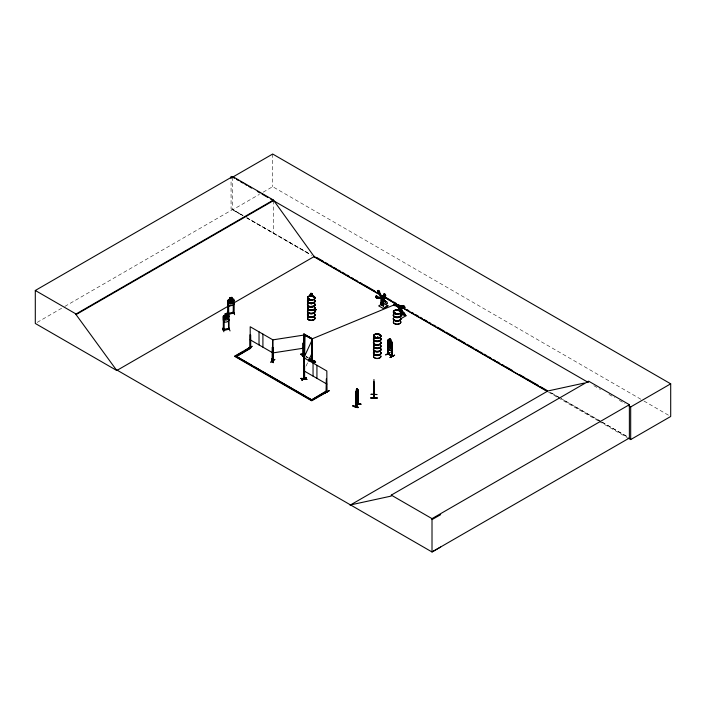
<?xml version="1.0" encoding="UTF-8"?>
<svg xmlns="http://www.w3.org/2000/svg" width="706" height="706" viewBox="0 0 706 706"><rect width="100%" height="100%" fill="white"/><g stroke="black" fill="none" stroke-linecap="round" stroke-linejoin="round"><path stroke-width="0.53" stroke-dasharray="3.53 2.65" d="M306.086 366.026L307.922 362.063M37.206 322.368L63.884 306.96M64.837 306.413L232.662 209.514L243.085 215.533M232.662 177.135L232.662 209.788L259.349 194.388M263.153 192.182L272.684 186.684L643.016 400.496M310.781 304.454L312.458 305.407M242.943 215.612L231.065 208.782L231.065 179.642M246.747 217.801L309.404 253.833L246.879 217.722M560.237 398.078L549.798 392.068L560.211 398.087M601.062 421.553L561.191 398.616L600.956 421.614M602.006 422.091L627.643 436.837M643.978 401.043L670.7 416.478M593.843 385.661L600.453 389.474M608.951 394.38L614.626 397.654M619.347 400.381L625.013 403.655M601.9 422.153L627.484 436.926M232.662 209.788L243.085 215.807M246.879 217.995L311.62 255.369M548.527 392.148L557.122 397.116M558.084 397.663L598.203 420.829M599.156 421.385L626.857 437.376M306.236 356.451L308.125 357.536M306.236 356.857L308.125 357.942M305.857 356.548L307.604 357.571M273.407 200.654L273.407 233.307M272.684 154.032L272.684 186.684M377.198 336.938A3.795 2.189 0 0 1 378.178 337.009M377.198 336.762A3.733 2.153 0 0 1 378.169 336.833"/><path stroke-width="1.06" d="M381.972 303.201C382.908 297.861 380.613 295.788 381.134 302.786A1.333 0.777 59.5 0 0 380.887 304.286A1.333 0.777 59.5 0 0 382.343 305.107A1.333 0.777 59.5 0 0 382.087 303.324L382.087 298.691M399.375 307.525C399.552 309.396 399.146 306.492 399.949 307.745M377.789 297.888A1.333 0.777 59.5 0 1 376.501 297.941A1.333 0.777 59.5 0 1 376.051 296.096A1.333 0.777 59.5 0 1 377.498 296.688L381.275 297.561L381.496 298.462L377.675 297.958A1.333 0.777 59.5 0 1 376.386 298.011A1.333 0.777 59.5 0 1 375.936 296.167A1.333 0.777 59.5 0 1 377.383 296.758M303.933 378.248L303.765 378.954L303.783 357.924L312.061 340.08M304.454 366.185L304.498 379.272L304.012 379.025L304.304 378.469L304.462 379.281L304.604 366.096L304.074 365.964L304.604 366.096M312.308 361.093L311.911 361.419L311.981 338.933L304.983 334.838L304.542 356.274L304.542 334.935L311.725 339.083L311.911 360.942M306.757 379.184C295.011 376.898 303.783 379.925 306.748 379.422M394.707 305.248L398.449 307.234L394.945 305.036M352.912 405.826C364.058 407.918 355.303 408.492 352.929 405.782M358.348 407.494L352.912 406.003L358.366 407.512M309.793 299.335L309.237 298.859L309.051 299.441M309.775 299.203L309.237 299.432M304.489 336.418L304.515 337.239L304.586 336.374M313.137 296.935L313.579 296.838M304.489 345.684L304.498 345.172L304.489 345.843M304.489 353.618L304.604 353.3M374.639 337.344L375.795 337.344L375.31 337.389M375.124 337.389L375.31 336.983M379.404 335.121L379.449 334.644L379.237 335.094M394.628 313.517L395.131 313.058M395.413 313.358L394.839 313.464L395.131 312.952M394.742 313.517L395.413 313.64L395.219 312.987M395.536 313.588L395.484 313.358M399.155 310.931L399.64 310.931M399.172 310.975L399.525 310.755M374.215 397.955L373.951 381.505M399.923 308.681L402.888 313.279A1.333 0.768 60 0 0 403.894 315.061A1.333 0.768 60 0 0 404.741 314.196A1.333 0.768 60 0 0 403.444 312.723M394.345 304.63C394.275 302.397 392.448 306.51 394.257 304.807M358.242 403.258L355.533 406.727L355.524 392.686L357.21 388.476L356.318 389.491L356.38 391.115M355.55 392.712L355.842 391.786M381.84 298.788L382.175 298.064L385.882 301.533A1.333 0.777 59.5 0 1 387.294 302.583A1.333 0.777 59.5 0 1 386.844 303.915A1.333 0.777 59.5 0 1 385.555 302.406L381.84 298.788L385.67 302.336M387.947 344.246L388.379 346.09L391.645 347.979L392.077 346.62M391.645 347.979L392.165 346.628M388.335 349.241L387.903 347.396L388.291 349.267L391.636 351.111L392.033 345.49L390.674 344.131L391.371 345.066L391.371 348.067L390.665 348.958L389.359 348.217L388.653 346.531L388.653 343.531L389.359 343.39M391.636 351.111L392.077 349.814M389.994 342.331L391.265 341.783L390.383 343.125L391.3 345.561L390.1 343.31C389.527 345.499 387.929 343.743 389.809 342.781L388.935 340.442L390.083 342.578M226.114 317.153L227.8 315.494L226.582 317.506L227.853 319.236L226.202 317.903L224.534 319.686L225.788 317.603L224.587 315.926L226.079 317.144M228.762 305.91L233.245 305.257L233.915 303.606L233.262 305.301L228.762 305.91L228.17 304.392M228.382 321.309L229.009 319.633M229.088 319.668L228.426 321.354C222.708 323.869 223.017 320.383 223.387 316.12L223.934 315.45L228.409 314.876M356.353 391.115L356.027 406.532L355.833 405.932M355.577 406.206L358.066 403.514L357.827 403.885M356.009 406.029L355.806 406.435M355.806 393.374L355.745 406.806L358.242 403.7L358.057 390.586L357.827 403.929L358.004 403.152M273.328 360.431L272.242 360.175L272.816 360.537M272.445 360.086C271.607 361.498 274.025 360.457 272.684 361.013L272.692 339.886L303.598 335.112L303.712 356.212L303.986 333.973L312.281 338.765L312.149 361.446L312.167 338.827M303.924 365.558L303.871 378.654L304.136 378.187M309.281 360.625L315.167 361.313L309.29 360.351M312.017 361.075L311.884 360.863M271.836 359.027L273.451 362.628L271.863 359.01M271.81 359.248L273.399 362.584M273.134 362.663L271.572 359.301M390.083 352.576L385.661 354.933M248.75 348.437L252.183 346.267L247.965 348.729M301.956 380.128L306.166 377.666M308.381 361.075L312.061 353.141M227.297 312.317L228.426 315.732M223.89 331.785L222.478 328.149M228.673 315.688L227.306 312.114L228.056 314.929M228.012 313.508L228.665 313.42L228.709 314.011L228.603 300.835L228.073 300.915L228.056 314.099L228.153 300.05L228.762 299.388L233.236 298.815L233.915 299.291L233.783 313.332M228.012 313.985L233.854 313.182M233.898 312.829L233.377 312.917C233.412 314.329 232.759 312.096 233.854 312.705M250.48 347.608L249.995 347.352L250.48 347.74M250.559 347.934L250.577 334.909L250.656 348.287L236.519 356.451L234.869 356.045L249.827 347.405L250.656 347.881L236.519 356.451M272.304 360.713L272.869 360.819M304.657 378.69L304.171 378.442M326.269 391.415L326.666 391.618M234.869 356.451L311.69 400.805L326.657 392.165L326.454 378.725L326.251 391.865L326.896 392.006L326.843 371.003L304.215 357.942L304.657 379.166M387.903 347.449L387.991 339.913L387.912 353.927L388.071 353.344L388.397 353.838M391.759 355.674L392.324 355.771L388.547 353.75M391.689 356.106L392.324 356.248L391.883 342.966L391.759 356.151M312.167 346.831L311.655 346.611M309.643 299.485L308.672 299.335M309.546 299.362L308.981 299.115M375.468 337.336L374.868 337.3M383.667 296.917L385.829 297.879L383.737 299.115L382.273 298.294L379.59 292.575A1.333 0.777 59.5 0 0 378.945 290.713A1.333 0.777 59.5 0 0 377.763 291.031A1.333 0.777 59.5 0 0 378.813 292.778L381.196 297.632L381.769 297.473L379.519 292.663A1.333 0.777 59.5 0 0 378.831 290.784A1.333 0.777 59.5 0 0 377.648 291.101A1.333 0.777 59.5 0 0 378.698 292.849L378.945 292.822M303.659 355.621L303.068 355.974M303.598 356.248L304.798 357.774L303.977 356.071M355.798 391.804L358.013 389.686M357.765 389.447L357.183 390.171L357.148 388.459M355.798 398.175L357.704 395.81L358.039 393.939L357.721 395.837L355.833 398.272L355.55 397.028M355.453 402.641L361.04 404.194L355.586 402.711M357.801 403.62L356.027 406.118M228.073 313.499L233.201 312.793M223.29 329.984L223.767 329.623M223.237 330.029L228.947 329.217M223.873 330.064L223.767 316.897L223.237 316.968L223.82 317.012L223.767 330.099M228.426 329.323L229.062 328.881M229.062 329.358L228.885 328.749L223.749 329.473M228.806 299.476L228.232 300.094L228.232 304.374M223.952 315.485L223.325 316.103L223.299 330.179L229.009 329.367L229.088 315.353L228.391 314.841M403.338 312.732L403.558 312.652A1.333 0.768 60 0 1 404.856 314.135A1.333 0.768 60 0 1 404.008 314.991A1.333 0.768 60 0 1 403.011 313.217L399.808 308.743L400.337 308.257L403.453 312.67L400.337 308.257M382.228 298.267L381.531 297.526L383.87 294.993A1.333 0.777 59.5 0 1 384.505 293.855A1.333 0.777 59.5 0 1 385.688 295.505A1.333 0.777 59.5 0 1 384.638 296.07L384.523 296.141A1.333 0.777 59.5 0 0 385.573 295.576A1.333 0.777 59.5 0 0 384.391 293.925A1.333 0.777 59.5 0 0 383.755 295.064L383.932 295.161M382.114 298.338L384.514 295.964M382.175 298.064L385.961 301.462M387.947 339.939L388.432 339.595L392.121 342.339L392.165 356.353L387.965 353.935M387.903 343.09L388.353 342.772C390.365 344.802 388.238 339.586 390.674 342.525M377.798 297.747L381.496 298.462M380.816 297.464L382.917 296.229L381.514 297.394M383.023 297.297L383.023 296.141L384.62 296.299L384.62 297.455L382.617 296.379M378.822 292.884L381.275 297.561M381.972 296.758L383.976 297.835L383.976 296.679L384.62 296.299M381.619 298.559L381.734 299.035M383.57 298.082L382.926 298.453L382.926 297.297L383.57 296.917L383.57 298.082L382.617 297.544M383.976 297.835L384.849 297.323M381.258 302.795L381.372 298.285M387.868 305.857L383.217 303.165L378.672 305.91L383.314 308.531L387.868 305.786L383.314 308.531M388.353 342.772L391.627 344.625M399.958 308.778L398.308 307.587L398.299 306.845L399.808 308.743M400.673 308.628L402.146 307.763L404 307.816L400.514 308.743M250.048 347.89L250.048 334.776L250.577 334.909M272.287 347.617L272.816 347.749L272.287 347.617L272.287 360.731M270.716 362.09L274.916 359.398L270.919 362.24M301.991 380.19L306.21 377.454L301.991 379.916M326.304 391.918L326.454 378.725M326.26 391.503L326.463 391.283M324.707 393.304C327.646 391.036 333.541 388.679 324.734 393.074M117.302 370.271L116.843 370.544L35.3 323.463L35.3 290.475L232.662 176.526L273.407 200.045L314.152 256.56L382.705 296.141M232.662 176.526L232.662 177.135L272.684 154.032L670.7 383.826L670.7 416.478L630.679 439.582L627.819 437.923M35.3 290.475L76.045 313.993L273.407 200.045M440.65 547.044L432.01 551.968L117.249 370.244L116.781 370.509L76.045 314.602L273.407 200.654M116.781 370.509L229.494 305.433M233.298 303.245L314.611 256.296M311.028 294.896L311.028 293.29L312.423 294.093L312.423 295.708M309.634 294.676L310.084 294.349L313.817 297.076M312.379 294.12L310.984 293.317M236.634 355.436L243.235 351.623M245.114 350.538L249.827 347.405M314.311 310.561L316.032 309.616L314.541 310.967M314.311 310.825L316.032 309.802M314.364 310.825L316.032 309.599M303.801 334.079L312.281 338.765M304.471 356.786L300.703 354.2L301.524 353.724L303.412 354.818M303.801 356.062L303.986 333.973M399.375 307.931L399.022 307.595M399.852 307.595L400.381 308.425L403.558 307.763A1.333 0.768 60 0 0 404.856 307.781A1.333 0.768 60 0 0 404.008 305.945A1.333 0.768 60 0 0 403.002 306.563L402.888 306.633A1.333 0.768 60 0 1 403.894 306.007A1.333 0.768 60 0 1 404.741 307.851A1.333 0.768 60 0 1 403.444 307.834L400.267 308.496L399.852 307.595L403.038 306.722M401.732 306.845L400.143 306.678L401.732 306.845L401.732 308.001M402.791 306.236L401.202 306.06L402.791 306.236L402.791 307.392M309.184 359.098L315.661 362.302L314.841 362.778L309.184 359.513M406.038 315.732L401.44 313.085L406.038 315.732L401.44 318.388M390.78 340.945L390.727 339.365L389.341 338.562L390.727 339.365L391.38 341.933L391.38 344.934L390.683 345.816L389.385 345.066L388.688 343.381L388.688 340.38L389.385 340.248L389.43 338.615M388.503 341.007C387.479 340.292 389.394 342.251 388.503 343.187M391.627 341.492L392.165 342.313M392.271 343.187L391.742 343.045M388.503 347.537L388.265 354.156L388.547 353.618M234.869 356.045L311.69 400.399L326.657 391.759L325.828 391.283L311.69 399.852L325.828 391.689L326.737 392.112M391.839 355.656L388.106 353.812M390.144 357.289L394.592 355.197L390.18 357.536M390.118 357.536L394.592 355.224M350.07 505.196L547.9 390.974L584.347 383.049M350.529 504.922L391.274 496.062L391.274 495.118L588.636 381.169L629.381 404.688L629.381 438.02L432.01 551.968L432.01 518.636L629.381 404.688M588.636 382.114L588.177 382.387L270.566 199.013M628.79 405.835L630.679 406.93L670.7 383.826M432.01 519.59L440.65 514.665M304.604 335.05L311.981 338.933M311.699 347.061L311.734 346.584M311.699 347.943L311.823 346.902M311.981 360.131L309.855 359.319M313.19 296.705L313.34 296.732M304.498 336.709L304.604 336.744M304.498 353.265L304.498 353.582M375.627 337.583L374.754 337.45M312.096 338.871L393.427 305.168M404 307.816L399.931 309.06L399.64 305.557L401.114 306.148L399.931 305.724L399.931 309.06L403.029 307.251L404 307.816L400.514 308.672M272.657 360.863L273.266 360.916L273.266 347.855L272.692 347.829L273.266 347.855M303.598 355.771L303.068 355.842M223.255 329.543L228.373 328.987M381.081 297.703L381.655 297.544M304.542 356.274L303.889 356.115M310.331 295.143L311.028 295.011L311.028 293.29M391.839 355.524L392.095 356.327M303.077 343.125L303.139 356.336L303.077 343.125L303.598 343.045M302.971 354.438L304.533 357.774M273.328 360.572L272.604 360.413M303.571 355.621L303.015 356.195L303.651 356.221M272.692 352.947L303.598 348.173M230.068 297.605L231.983 297.341L231.939 299.053L232.892 299.459L232.892 302.45L231.939 303.871L230.147 304.118L229.194 302.962L229.194 299.962L230.147 299.291L230.085 297.641L230.068 299.212M230.147 297.685L231.939 297.447M233.262 300.2L233.836 300.244L233.262 300.2L233.245 313.393M233.183 311.284L234.604 314.673M225.24 313.667L227.173 313.438L227.103 315.105L228.064 315.511L228.064 318.512L227.103 319.933L225.32 320.171L224.358 319.015L224.358 316.014L225.32 315.353L225.24 313.667L225.249 315.308M228.426 316.262L229.009 316.306L228.426 316.262L228.55 329.446M228.665 327.549L230.032 330.911M228.576 313.411L233.201 312.935M233.765 313.182L228.188 314.099M250.401 348.058L250.348 347.581M272.384 360.572L272.428 347.529M326.657 392.112L326.26 391.848L326.896 392.006M388.185 353.379L388.397 353.706M388.326 354.156L388.353 341.095M358.021 404.008L358.039 389.624M273.143 360.792L273.213 347.74M383.623 306.069L383.023 305.733L383.623 306.069L383.614 299.812M401.793 308.107L401.202 308.107L401.202 315.997L401.793 315.997L401.793 307.763M401.202 315.653L401.793 315.653M373.951 379.501L373.889 397.919M371.056 394.327L377.057 394.53L371.056 394.257M371.056 397.769L377.057 397.716L377.057 398.184M371.056 397.99L377.057 397.946M371.056 398.175L377.057 398.131M357.121 390.153L357.121 394.981L356.353 395.942L355.939 395.166M381.372 302.724L381.258 302.715A1.333 0.777 59.5 0 0 381.002 304.215A1.333 0.777 59.5 0 0 382.458 305.036A1.333 0.777 59.5 0 0 382.211 303.253L382.087 303.13M309.29 360.528L315.105 361.419M402.526 307.895L404 308.151M355.48 402.835L360.916 404.291M304.392 378.76L304.074 378.601M326.631 392.077L326.543 391.309M272.745 361.004L272.816 339.815L250.189 326.754L250.259 347.767M383.023 296.141L383.976 296.679M381.972 298.753L381.258 298.356A1.165 0.68 59.5 0 0 381.637 298.815M388.371 349.214L391.609 351.041M232.662 177.135L234.56 178.23M236.457 179.324L238.354 180.418M240.243 181.513L243.085 183.154M244.982 184.248L246.879 185.343M248.777 186.437L251.618 188.078M257.302 191.361L260.143 193.003M262.041 194.097L267.724 197.371M316.517 257.39L323.18 261.238M325.087 262.341L327.946 263.991M329.843 265.085L331.749 266.188M333.656 267.283L336.515 268.933M338.421 270.036L340.318 271.139M342.225 272.234L345.084 273.884M346.99 274.987L348.888 276.081M351.747 277.732L353.653 278.835M355.559 279.929L357.457 281.032M360.316 282.682L362.222 283.777M364.128 284.88L374.604 290.925M377.454 292.575L379.36 293.678M386.023 297.526L391.742 300.818M393.639 301.921L396.498 303.571M398.405 304.665L400.311 305.769M406.974 309.616L408.88 310.719M411.73 312.361L413.637 313.464M415.543 314.567L418.402 316.217M420.308 317.312L422.206 318.415M424.112 319.509L426.971 321.159M428.877 322.263L430.775 323.357M433.634 325.007L435.54 326.11M437.446 327.205L444.109 331.052M446.015 332.155L456.491 338.2M458.388 339.304L465.06 343.151M466.957 344.246L473.629 348.102M475.526 349.196L478.386 350.847M480.292 351.95L482.198 353.044M484.104 354.147L486.955 355.798M488.861 356.892L490.767 357.995M493.618 359.645L495.524 360.74M497.43 361.843L499.336 362.937M502.195 364.587L504.093 365.69M505.999 366.785L512.662 370.641M519.334 374.489L525.043 377.781M526.95 378.884L538.378 385.476M540.275 386.579L546.947 390.427M384.611 297.244L399.843 306.033M403.655 308.231L547.432 391.248M313.526 256.472L378.487 293.978M380.402 295.082L382.308 296.185M384.223 297.288L399.508 306.113M404.282 308.866L547.574 391.601M398.299 306.845L399.464 307.384L399.349 308.195M311.028 295.54L312.326 296.291M389.88 352.506L385.873 354.818M392.271 356.23L388.115 353.847L388.115 347.317M309.069 358.083L315.661 361.887M311.893 360.122L314.717 361.754M311.725 360.422L311.611 352.929M300.703 354.2L304.471 356.38M250.189 339.815L272.816 352.876M304.215 371.003L326.843 384.064M236.642 356.53L251.813 365.284M253.71 366.379L260.355 370.218M262.244 371.312L306.828 397.046M308.725 398.14L312.511 400.328L235.689 355.983M391.274 495.118L432.01 518.636M401.114 306.492L399.64 305.557L400.681 307.251M304.092 379.069L303.986 365.893M311.028 295.523L310.596 295.382M228.603 300.835L228.073 300.915M381.161 297.632L381.381 298.532M399.931 305.724L400.143 307.834M630.679 406.93L630.679 439.582M402.146 306.607L402.146 307.763M391.883 350.582L391.883 356.027M389.385 338.527L389.385 340.248M388.115 340.786L388.115 342.966M385.829 297.879L383.737 299.115M383.023 299.812L383.031 306.077M371.056 397.716L371.056 398.184M316.932 365.284L316.932 378.345M313.049 363.043L313.049 376.104M312.326 294.146L312.326 295.761M311.611 339.145L311.611 342.331M262.914 334.097L262.914 347.158M259.023 331.855L259.023 344.916M233.792 300.129L233.792 313.349M231.065 176.403L231.065 178.565M76.045 313.993L76.045 314.602M400.726 321.459A3.751 2.162 0 0 1 397.107 324.186A3.751 2.162 0 0 1 393.489 321.459M400.717 314.964A3.733 2.153 0 0 1 397.107 317.682A3.733 2.153 0 0 1 393.498 314.964M400.717 314.364A3.733 2.153 0 0 1 397.107 317.073A3.733 2.153 0 0 1 393.498 314.364M400.717 318.574A3.733 2.153 0 0 1 397.107 321.283A3.733 2.153 0 0 1 393.498 318.574M400.77 318.353A3.795 2.189 0 0 1 397.107 321.106A3.795 2.189 0 0 1 393.445 318.353M400.77 318.168A3.795 2.189 0 0 1 397.107 320.921A3.795 2.189 0 0 1 393.445 318.168M400.717 317.965A3.733 2.153 0 0 1 397.107 320.683A3.733 2.153 0 0 1 393.498 317.965M400.77 314.744A3.795 2.189 0 0 1 397.107 317.506A3.795 2.189 0 0 1 393.445 314.744M400.77 314.558A3.795 2.189 0 0 1 397.107 317.321A3.795 2.189 0 0 1 393.445 314.558M400.726 321.583A3.751 2.162 0 0 1 397.107 324.31A3.751 2.162 0 0 1 393.489 321.583M400.761 308.204A1.165 0.671 60 0 1 399.825 308.857A1.165 0.671 60 0 1 399.287 307.066A1.165 0.671 60 0 1 400.673 307.922M380.861 342.348A3.795 2.189 0 0 1 376.704 345.084A3.795 2.189 0 0 1 373.915 341.819M380.816 342.569A3.742 2.162 0 0 1 376.713 345.269A3.742 2.162 0 0 1 373.959 342.048M380.799 345.393A3.724 2.153 0 0 1 376.713 348.076A3.724 2.153 0 0 1 373.977 344.872M380.808 345.596A3.733 2.153 0 0 1 376.713 348.287A3.733 2.153 0 0 1 373.968 345.075M380.861 338.748A3.795 2.189 0 0 1 376.704 341.483A3.795 2.189 0 0 1 373.915 338.218M380.808 341.96A3.733 2.153 0 0 1 376.713 344.66A3.733 2.153 0 0 1 373.968 341.439M380.816 338.959A3.742 2.162 0 0 1 376.713 341.66A3.742 2.162 0 0 1 373.959 338.439M380.861 342.163A3.795 2.189 0 0 1 376.704 344.899A3.795 2.189 0 0 1 373.915 341.633M380.861 338.562A3.795 2.189 0 0 1 376.704 341.298A3.795 2.189 0 0 1 373.915 338.033M380.816 338.359A3.742 2.162 0 0 1 376.713 341.06A3.742 2.162 0 0 1 373.959 337.839M380.861 352.621A3.795 2.189 0 0 1 376.704 355.356A3.795 2.189 0 0 1 373.915 352.091M380.816 352.841A3.742 2.162 0 0 1 376.713 355.542A3.742 2.162 0 0 1 373.959 352.32M380.922 356.221A3.724 2.153 0 0 1 376.236 358.295A3.724 2.153 0 0 1 373.977 355.144M380.922 346.478A3.724 2.153 0 0 1 376.236 348.561A3.724 2.153 0 0 1 373.977 345.402M380.808 355.868A3.733 2.153 0 0 1 376.713 358.56A3.733 2.153 0 0 1 373.968 355.347M380.816 345.737A3.751 2.162 0 0 1 376.713 348.446A3.751 2.162 0 0 1 373.951 345.216M380.861 349.02A3.795 2.189 0 0 1 376.704 351.756A3.795 2.189 0 0 1 373.915 348.49M380.808 352.232A3.733 2.153 0 0 1 376.713 354.933A3.733 2.153 0 0 1 373.968 351.712M380.816 349.232A3.742 2.162 0 0 1 376.713 351.932A3.742 2.162 0 0 1 373.959 348.711M380.861 352.435A3.795 2.189 0 0 1 376.704 355.171A3.795 2.189 0 0 1 373.915 351.906M380.861 348.835A3.795 2.189 0 0 1 376.704 351.57A3.795 2.189 0 0 1 373.915 348.305M380.816 348.632A3.742 2.162 0 0 1 376.713 351.332A3.742 2.162 0 0 1 373.959 348.111M314.505 303.73A3.795 2.189 0 0 1 311.214 307.013A3.795 2.189 0 0 1 307.931 303.73M314.452 303.951A3.733 2.153 0 0 1 311.214 307.189A3.733 2.153 0 0 1 307.984 303.951M314.435 306.775A3.715 2.144 0 0 1 311.214 309.996A3.715 2.144 0 0 1 307.993 306.775M314.505 300.121A3.795 2.189 0 0 1 311.214 303.404A3.795 2.189 0 0 1 307.931 300.121M314.461 303.342A3.742 2.162 0 0 1 311.214 306.589A3.742 2.162 0 0 1 307.975 303.342M314.461 300.35A3.742 2.162 0 0 1 311.214 303.589A3.742 2.162 0 0 1 307.975 300.35M314.505 303.536A3.795 2.189 0 0 1 311.214 306.828A3.795 2.189 0 0 1 307.931 303.536M314.505 299.935A3.795 2.189 0 0 1 311.214 303.218A3.795 2.189 0 0 1 307.931 299.935M314.461 299.741A3.742 2.162 0 0 1 311.214 302.98A3.742 2.162 0 0 1 307.975 299.741M314.505 314.002A3.795 2.189 0 0 1 311.214 317.285A3.795 2.189 0 0 1 307.931 314.002M314.452 314.223A3.733 2.153 0 0 1 311.214 317.462A3.733 2.153 0 0 1 307.984 314.223M314.435 317.047A3.715 2.144 0 0 1 311.214 320.268A3.715 2.144 0 0 1 307.993 317.047M314.444 307.313A3.724 2.153 0 0 1 311.214 310.534A3.724 2.153 0 0 1 307.993 307.313M314.461 317.118A3.751 2.162 0 0 1 311.214 320.356A3.751 2.162 0 0 1 307.966 317.118M314.461 317.241A3.742 2.162 0 0 1 311.214 320.48A3.742 2.162 0 0 1 307.975 317.241M314.505 310.393A3.795 2.189 0 0 1 311.214 313.676A3.795 2.189 0 0 1 307.931 310.393M314.461 313.614A3.742 2.162 0 0 1 311.214 316.862A3.742 2.162 0 0 1 307.975 313.614M314.461 310.622A3.742 2.162 0 0 1 311.214 313.861A3.742 2.162 0 0 1 307.975 310.622M314.505 313.808A3.795 2.189 0 0 1 311.214 317.1A3.795 2.189 0 0 1 307.931 313.808M314.505 310.208A3.795 2.189 0 0 1 311.214 313.49A3.795 2.189 0 0 1 307.931 310.208M314.461 310.013A3.742 2.162 0 0 1 311.214 313.252A3.742 2.162 0 0 1 307.975 310.013M381.011 297.544A1.165 0.68 59.5 0 1 381.84 297.05A1.165 0.68 59.5 0 1 382.678 298.47A1.165 0.68 59.5 0 1 381.849 298.965M356.124 392.051L356.645 393.251L356.098 395.837L356.812 393.383L357.536 394.054L356.989 392.81L357.51 390.33L356.83 392.651L356.124 392.051M300.959 378.487L306.775 379.413L300.959 378.487M394.31 305.283C395.183 307.101 395.669 302.786 394.31 305.283M384.143 296.361L384.443 296.723L384.143 296.361M402.323 306.289L402.623 306.651L402.323 306.289M391.177 348.72L389.959 346.522C389.438 348.702 387.797 347.043 389.659 346.002L388.777 343.672L389.933 345.79C390.444 343.663 392.121 345.472 390.241 346.337L391.177 348.72M232.698 303.112L232.08 303.253L231.03 301.841L229.371 303.633L230.624 301.541L229.424 299.873L230.994 301.127L232.627 299.432L231.409 301.444L232.698 303.112M356.989 388.988L356.486 390.144L356.989 388.988M357.121 390.692L356.353 391.654L356.353 394.654L357.121 393.692L357.121 390.692M309.757 295.549L310.146 295.77L309.757 295.549M231.621 297.755L230.465 297.914L230.465 298.444L231.621 298.294L231.621 297.755M231.939 299.582L230.147 299.829L230.147 302.83L231.939 302.583L231.939 299.582M226.785 313.817L225.638 313.967L225.638 314.505L226.785 314.346L226.785 313.817M227.103 315.644L225.32 315.891L225.32 318.891L227.103 318.644L227.103 315.644M383.614 297.844L383.031 298.179L383.614 297.844M390.436 342.666L389.588 342.189L390.436 343.195L390.436 342.666M390.665 344.669L389.359 343.928L389.359 346.928L390.665 347.67L390.665 344.669M312.096 294.287L311.258 293.802L312.096 294.817L312.096 294.287M390.453 339.524L389.615 339.039L390.453 340.054L390.453 339.524M390.683 341.527L389.385 340.777L389.385 343.778L390.683 344.528L390.683 341.527M395.236 313.782A3.751 2.162 0 0 0 400.858 311.911A3.751 2.162 0 0 0 395.236 310.031A3.751 2.162 0 0 0 395.236 313.782M395.245 314.073A3.724 2.153 0 0 0 400.831 312.211A3.724 2.153 0 0 0 395.245 310.349A3.724 2.153 0 0 0 395.245 314.073M395.236 313.896A3.751 2.162 0 0 0 400.858 312.017A3.751 2.162 0 0 0 395.236 310.146A3.751 2.162 0 0 0 395.236 313.896M398.846 307.692A1.165 0.671 60 0 0 400.09 309.228A1.165 0.671 60 0 0 400.073 307.569A1.165 0.671 60 0 0 398.846 307.692M375.327 337.777A3.751 2.162 0 0 0 380.949 335.906A3.751 2.162 0 0 0 375.327 334.026A3.751 2.162 0 0 0 375.327 337.777M375.336 338.068A3.724 2.153 0 0 0 380.922 336.206A3.724 2.153 0 0 0 375.336 334.344A3.724 2.153 0 0 0 375.336 338.068M375.327 337.9A3.751 2.162 0 0 0 380.949 336.021A3.751 2.162 0 0 0 375.327 334.15A3.751 2.162 0 0 0 375.327 337.9M309.343 299.671A3.742 2.162 0 0 0 314.955 297.8A3.742 2.162 0 0 0 309.343 295.929A3.742 2.162 0 0 0 309.343 299.671M309.352 299.979A3.724 2.153 0 0 0 314.947 298.117A3.724 2.153 0 0 0 309.352 296.246A3.724 2.153 0 0 0 309.352 299.979M311.214 310.199A3.742 2.162 0 0 0 314.461 306.96A3.742 2.162 0 0 1 311.214 310.243A3.742 2.162 0 0 1 307.975 307.004A3.742 2.162 0 0 0 311.214 310.199M309.343 299.803A3.751 2.162 0 0 0 314.964 297.932A3.751 2.162 0 0 0 309.343 296.052A3.751 2.162 0 0 0 309.343 299.803M380.719 297.711A1.165 0.68 59.5 0 0 381.972 299.238A1.165 0.68 59.5 0 0 381.964 297.588A1.165 0.68 59.5 0 0 380.719 297.711"/></g></svg>
